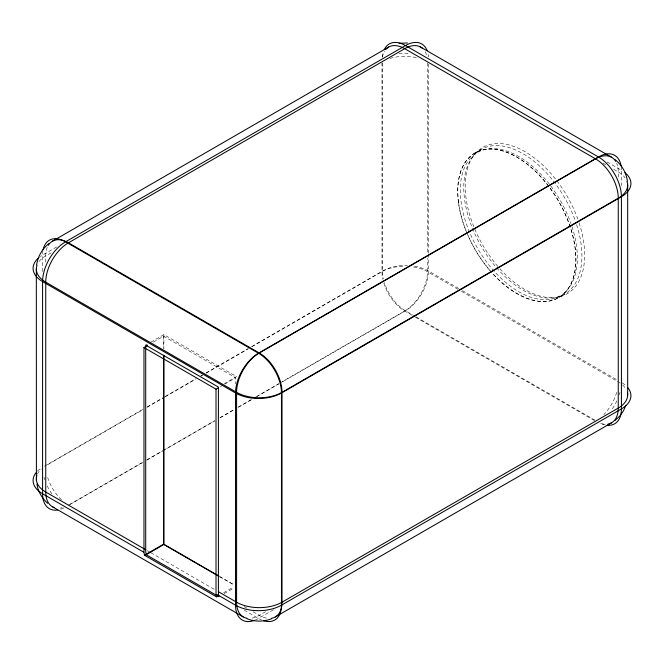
<?xml version="1.0" encoding="UTF-8"?>
<svg xmlns="http://www.w3.org/2000/svg" width="664" height="664" viewBox="0 0 664 664"><rect width="100%" height="100%" fill="white"/><g stroke="black" fill="none" stroke-linecap="round" stroke-linejoin="round"><path stroke-width="0.5" stroke-dasharray="3.32 2.49" d="M56.647 246.966L42.587 255.084A32.486 18.758 0 0 0 40.313 256.545M51.12 252.818L45.741 255.922A32.129 18.55 0 0 0 38.977 261.674M475.009 152.977L481.068 149.475M145.707 345.114L147.433 344.118M150.894 342.118L163.883 334.623L236.583 376.596L224.465 383.593M153.434 342.093L163.626 336.208L235.662 377.799L235.662 383.825M44.347 466.252L142.727 409.447M147.118 406.916L164.689 396.773M165.568 396.267L196.312 378.513M200.702 375.982L202.462 374.961M205.973 372.936L248.137 348.592M251.648 346.567L382.53 271.003A32.486 18.758 0 0 1 407.389 265.542M47.534 464.759L142.577 409.879M147.059 407.298L164.099 397.462M164.996 396.939L195.482 379.343M200.86 376.231L202.653 375.202M206.238 373.126L248.386 348.799M251.971 346.724L381.983 271.667A32.129 18.55 0 0 1 404.7 266.231M220.382 386.622L221.834 385.784M224.747 384.107L235.662 377.799M68.458 505.138L142.885 462.177M146.47 460.102L162.605 450.79M163.502 450.267L214.613 420.76M219.992 417.656L234.342 409.373M237.928 407.306L252.27 399.022M255.856 396.947L279.171 383.485M280.067 382.97L404.7 311.018A32.129 18.55 -60 0 0 427.417 271.667L427.417 258.221M69.952 504.515L142.86 462.418M147.25 459.886L214.887 420.835M220.157 417.789L234.209 409.68M238.608 407.14L252.66 399.031M257.051 396.491L279.013 383.809M282.524 381.783L405.505 310.785A32.486 18.758 -60 0 0 428.471 271.003L428.471 254.602M558.548 297.663L564.607 294.169M223.602 592.72L233.537 586.984M224.183 593.624L233.927 587.997M265.575 611.693L259.3 615.321A32.129 18.55 -60 0 1 250.934 618.308M273.435 609.818L258.495 618.441A32.486 18.758 -60 0 1 254.511 620.342M607.12 161.966L621.413 170.216L621.413 185.588M603.028 163.178L605.717 164.73M613.777 169.386L618.259 171.976A32.129 18.55 0 0 1 625.023 177.728M458.841 288.533L428.471 271.003A32.486 18.758 0 0 0 412.07 265.899M462.41 290.6L616.947 379.816M457.878 289.255L427.417 271.667A32.129 18.55 0 0 0 411.282 266.629M461.463 291.322L618.259 381.841M415.324 316.454L405.505 310.785A32.486 18.758 60 0 1 384.406 282.59M416.22 316.969L594.869 420.113M411.871 315.151L404.7 311.018A32.129 18.55 60 0 1 383.867 283.221M415.448 317.226L595.542 421.192M219.659 576.518L233.886 584.735M219.527 576.618L233.886 584.909M147.308 550.663L149.989 552.216M150.886 552.73L215.402 589.972M244.07 606.531L247.655 608.597M253.025 611.702L259.3 615.321A32.129 18.55 60 0 0 267.658 618.308M244.211 610.191L258.495 618.441A32.486 18.758 60 0 0 261.699 620.027M618.259 177.147L618.259 171.976A32.129 18.55 -60 0 0 616.665 163.236M428.471 63.943L428.471 253.573M427.417 62.831L427.417 254.088M382.53 62.922L382.53 271.003A32.486 18.758 60 0 0 383.418 278.83M381.983 62.831L381.983 271.667A32.129 18.55 60 0 0 382.862 279.386M163.883 334.623L163.883 349.098M163.626 336.208L163.626 348.268M45.741 262.122L45.741 255.922A32.129 18.55 60 0 1 47.335 247.191M42.587 271.485L42.587 255.084A32.486 18.758 60 0 1 42.936 250.677M579.099 222.813A84.453 48.762 60 0 1 567.164 293.745A84.453 48.762 60 0 1 499.768 268.613M497.826 266.397A84.453 48.762 60 0 1 482.454 147.615A84.453 48.762 60 0 1 577.821 219.095M571.97 226.532A82.776 47.791 60 0 1 514.226 288.873A82.776 47.791 60 0 1 470.145 158.497A82.776 47.791 60 0 1 570.965 223.569M621.189 166.647A32.486 18.758 -60 0 1 621.413 170.216M622.193 382.862A32.486 18.758 0 0 1 626.575 386.274M382.588 57.004A32.486 18.758 60 0 1 383.311 52.406M37.425 471.149A32.486 18.758 0 0 1 41.807 467.73M605.352 424.935A32.486 18.758 60 0 1 600.04 423.034M63.96 507.91A32.486 18.758 -60 0 1 59.611 509.579M428.122 54.415A32.486 18.758 -60 0 1 428.413 57.004M51.842 493.875A32.486 18.758 60 0 1 47.136 485.724M44.745 479.715A32.486 18.758 60 0 1 43.973 477.134M398.931 53.718A32.486 18.758 0 0 1 410.203 53.527M620.027 392.266A32.486 18.758 -60 0 1 619.255 394.848M616.864 400.857A32.486 18.758 -60 0 1 611.619 409.771M618.931 382.24A32.129 18.55 0 0 1 620.209 383.078M622.583 384.946A32.129 18.55 0 0 1 626.152 389.336M62.209 507.736A32.129 18.55 -60 0 1 60.1 508.126M603.9 424.18A32.129 18.55 60 0 1 600.38 423.391M61.495 499.859A32.129 18.55 60 0 1 47.335 476.37M382.364 57.245A32.129 18.55 60 0 1 384.522 51.211M390.034 58.407A32.129 18.55 0 0 1 417.465 57.892M37.425 474.104A32.129 18.55 0 0 1 41.259 469.041M616.69 392.333A32.129 18.55 -60 0 1 603.842 414.593M425.167 51.709A32.129 18.55 -60 0 1 426.852 56.291M489.65 270.24A83.54 48.231 60 0 1 484.081 149.641A83.54 48.231 60 0 1 575.663 253.872A83.54 48.231 60 0 1 492.314 273.269M576.601 224.606A83.54 48.231 60 0 1 518.127 287.089A83.54 48.231 60 0 1 473.648 155.658A83.54 48.231 60 0 1 575.306 220.788M458.542 202.346A83.54 48.231 60 0 0 554.1 299.713A83.54 48.231 60 0 0 537.973 173.736A83.54 48.231 60 0 0 458.542 202.346"/><path stroke-width="1" d="M36.329 269.036L36.412 480.23M627.671 394.964L627.671 185.09M36.62 264.853C37.848 256.495 42.288 248.792 48.92 243.555M625.944 405.281L623.347 411.016L619.678 416.137L615.08 420.445M52.398 241.215L388.639 47.086M218.639 595.591L216.506 596.82L144.47 555.229A29.282 16.907 -60 0 1 143.972 550.315L143.972 347.554L147.615 345.454M143.972 347.554L216.016 389.146L218.199 387.884M144.47 555.229L163.626 544.165L218.763 576.003M146.163 554.722L218.863 596.695A32.129 18.55 -60 0 1 218.406 591.707L218.406 387.087L145.707 345.114L145.707 549.734A32.129 18.55 -60 0 0 146.163 554.722L163.883 544.488L218.63 576.103M275.361 616.914L611.602 422.785M271.593 618.748C263.749 621.877 254.851 621.877 247.008 618.748M399.081 43.284L407.488 42.961M419.582 46.497L611.602 157.268M145.707 549.734L45.741 492.024A32.129 18.55 0 0 1 36.894 475.457M218.406 591.707L236.583 602.206A32.129 18.55 -60 0 0 246.867 618.226M143.656 552.133L42.587 493.784A32.486 18.758 0 0 1 36.122 472.602M217.153 594.571L235.529 605.178A32.486 18.758 -60 0 0 254.511 620.342M52.398 506.732L243.232 616.914M615.08 159.609C621.711 164.846 626.152 172.549 627.38 180.907M47.634 503.279C42.089 498.349 37.914 491.509 36.96 484.073M216.016 389.146L216.016 591.906A29.282 16.907 -60 0 0 216.506 596.82M163.883 355.298L163.883 544.488M163.626 355.298L163.626 544.165M621.064 165.809A32.486 18.758 -60 0 0 598.438 156.953L405.505 45.559A32.486 18.758 60 0 0 384.282 49.684M427.085 50.547A32.486 18.758 -60 0 0 405.505 45.559L65.562 241.821A32.486 18.758 60 0 0 43.135 249.664M607.228 425.234A32.486 18.758 60 0 0 621.413 408.916A32.486 18.758 0 0 0 627.878 387.726M57.702 509.985A32.486 18.758 -60 0 1 42.587 493.784L42.587 281.602A32.486 18.758 0 0 1 38.952 257.591M625.048 172.715A32.486 18.758 0 0 1 621.413 196.735L621.413 408.916L281.47 605.178A32.486 18.758 60 0 1 263.467 620.682M54.141 507.545A32.129 18.55 -60 0 1 45.741 492.024L45.741 282.159A32.129 18.55 0 0 1 37.01 265.235M626.99 181.289A32.129 18.55 0 0 1 618.259 198.212L618.259 408.078A32.129 18.55 60 0 1 607.975 424.097M271.734 618.226A32.129 18.55 60 0 0 282.017 602.206L618.259 408.078A32.129 18.55 0 0 0 627.497 393.046M615.719 161.393A32.129 18.55 -60 0 0 595.542 158.862L404.7 48.679A32.129 18.55 60 0 0 385.684 49.576M422.462 48.298A32.129 18.55 -60 0 0 404.7 48.679L68.458 242.808A32.129 18.55 60 0 0 48.281 245.34M598.438 156.953L258.495 353.215A32.486 18.758 -60 0 0 235.529 392.997L235.529 605.178A32.486 18.758 0 0 0 281.47 605.178L281.47 392.997A32.486 18.758 60 0 0 258.495 353.215L65.562 241.821A32.486 18.758 -60 0 0 42.587 281.602L235.529 392.997A32.486 18.758 0 0 0 281.47 392.997L621.413 196.735A32.486 18.758 60 0 0 598.438 156.953M595.542 158.862L259.3 352.982A32.129 18.55 -60 0 0 236.583 392.333L236.583 602.206A32.129 18.55 0 0 0 282.017 602.206L282.017 392.333A32.129 18.55 60 0 0 259.3 352.982L68.458 242.808A32.129 18.55 -60 0 0 45.741 282.159L236.583 392.333A32.129 18.55 0 0 0 282.017 392.333L618.259 198.212A32.129 18.55 60 0 0 595.542 158.862"/></g></svg>
